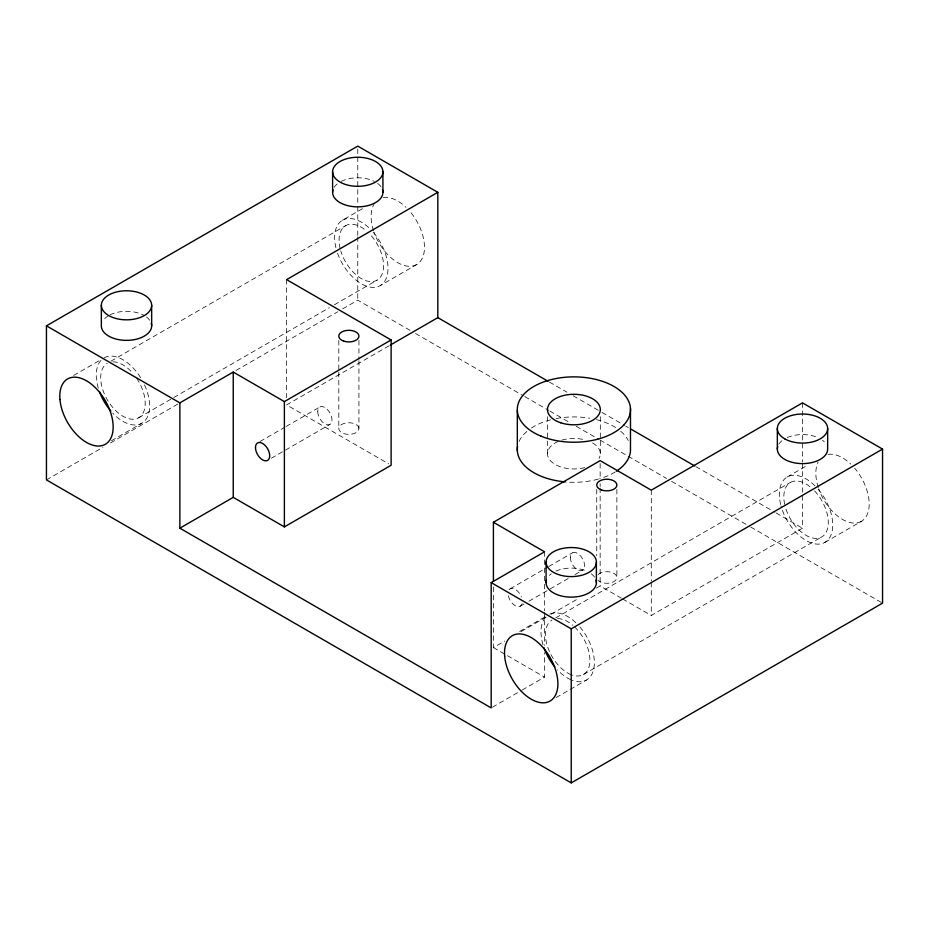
<?xml version="1.0" encoding="UTF-8"?>
<svg xmlns="http://www.w3.org/2000/svg" width="929" height="929" viewBox="0 0 929 929"><rect width="100%" height="100%" fill="white"/><g stroke="black" fill="none" stroke-linecap="round" stroke-linejoin="round"><path stroke-width="0.7" stroke-dasharray="4.64 3.48" d="M73.681 375.421L100.425 359.976M335.938 247.799A37.741 21.785 60 0 1 342.453 220.243L364.331 207.608M110.981 361.149L345.6 225.689M138.665 417.783L172.539 398.227M173.793 397.507L329.365 307.685M334.394 304.793L377.046 280.163M111.422 440.776L141.812 423.229M337.541 253.187A37.741 21.785 60 0 0 380.193 285.609L416.656 264.556A37.741 21.785 60 0 0 409.91 211.406M46.45 479.91L102.933 447.29M110.47 442.947L178.252 403.813M236.001 370.474L337.68 311.772M342.696 308.869L357.77 300.172L410.49 330.619M389.077 345.774L286.608 404.928L388.636 463.838M260.05 441.519L284.959 427.131M286.202 426.411L319.82 407.007M271.361 458.229L329.888 424.437M510.172 588.789L547.529 567.224M548.772 566.504L572.427 552.836M520.228 606.219L523.968 604.059M528.949 601.191L548.876 589.683M550.119 588.963L568.792 578.175M575.028 574.587L582.495 570.267M519.636 631.476L545.16 616.74M787.188 477.007L806.639 465.777M493.404 587.082L493.404 647.571L504.714 641.045M521.03 631.627L546.147 617.123M551.176 614.22L578.802 598.276M596.372 588.127L600.146 585.955L621.35 598.195M555.716 617.913L790.335 482.453M492.428 707.201L520.972 690.711M522.214 690.003L544.557 677.102L544.557 652.622M622.593 598.915L651.287 615.474L802.493 528.183L802.493 493.613M583.4 674.547L821.782 536.927M556.157 697.54L586.547 679.993M824.929 542.373L861.392 521.32A37.741 21.785 60 0 0 854.634 468.181M549.353 382.028L566.899 392.154M573.158 395.777L600.738 411.686M601.98 412.418L624.543 425.436M625.798 426.156L628.306 427.607M695.972 466.683L774.925 512.262M776.179 512.982L802.493 528.183M415.518 333.511L523.491 395.847M524.746 396.578L548.598 410.351M549.852 411.071L569.941 422.672M576.212 426.295L598.81 439.336M600.064 440.067L666.604 478.481M671.632 481.385L749.471 526.325M750.725 527.045L882.55 603.153M493.404 647.571L544.557 677.102M802.493 402.872L802.493 461.922M802.493 463.362L802.493 492.173M651.287 490.175L651.287 580.915M651.287 582.355L651.287 615.474M616.879 489.374L616.879 577.478M600.32 416.68L600.32 453.712M600.146 463.525L600.146 477.936M600.146 483.695L600.146 486.575M600.146 488.015L600.146 585.955M596.755 489.374L596.755 555.809M547.483 416.68L547.483 453.712M544.557 551.803L544.557 610.852M544.557 612.292L544.557 645.411M358.931 340.444L358.931 359.221M358.931 360.673L358.931 428.548A10.068 5.806 0 0 1 343.835 433.588A10.068 5.806 0 0 1 343.835 423.519A10.068 5.806 0 0 1 358.931 428.548M357.77 148.988L357.77 205.146M357.77 206.586L357.77 235.374M357.77 236.814L357.77 300.172M338.806 340.444L338.806 370.776M338.806 372.227L338.806 428.548M286.608 279.629L286.608 397.728M104.71 318.589A25.153 14.527 0 0 1 108.716 315.57M109.912 314.931A25.153 14.527 0 0 1 144.297 315.57M146.457 316.998A25.153 14.527 0 0 1 150.15 320.877M334.126 187.368A25.153 14.527 0 0 1 339.979 182.061M341.175 181.41A25.153 14.527 0 0 1 374.352 181.41M377.72 183.489A25.153 14.527 0 0 1 382.063 188.564M778.85 444.132A25.153 14.527 0 0 1 782.543 440.253M787.188 437.571A25.153 14.527 0 0 1 817.81 437.571M822.455 440.253A25.153 14.527 0 0 1 824.29 441.832M549.445 575.353A25.153 14.527 0 0 1 551.28 573.774M555.925 571.091A25.153 14.527 0 0 1 586.547 571.091M591.192 573.774A25.153 14.527 0 0 1 594.874 577.641M522.075 603.595A10.068 5.806 60 0 1 515.2 605.72A10.068 5.806 60 0 1 508.326 595.663M509.034 589.834A10.068 5.806 60 0 1 521.366 596.952M861.392 521.32A37.741 21.785 60 0 1 818.751 488.898M818.286 487.551A37.741 21.785 60 0 1 818.147 462.027M827.994 454.409A37.741 21.785 60 0 1 850.767 464.094M416.656 264.556A37.741 21.785 60 0 1 374.015 232.134M373.563 230.787A37.741 21.785 60 0 1 374.015 204.159M383.259 197.645A37.741 21.785 60 0 1 406.031 207.33M136.714 378.335A31.447 18.162 60 0 1 139.849 416.993A31.447 18.162 60 0 1 107.845 400.689A31.447 18.162 60 0 1 107.218 363.32M112.85 361.846A31.447 18.162 60 0 1 133.044 373.504M371.414 235.873A31.447 18.162 60 0 1 376.419 280.5A31.447 18.162 60 0 1 340.78 250.888M340.177 248.647A31.447 18.162 60 0 1 344.996 226.072A31.447 18.162 60 0 1 366.514 230.949M574.552 626.866A31.447 18.162 60 0 1 589.88 661.483A31.447 18.162 60 0 1 572.299 675.104M571.161 674.686A31.447 18.162 60 0 1 547.866 647.536A31.447 18.162 60 0 1 551.954 620.084M557.586 618.609A31.447 18.162 60 0 1 572.868 625.345M814.57 490.884A31.447 18.162 60 0 1 821.155 537.264A31.447 18.162 60 0 1 784.912 505.411M784.657 504.308A31.447 18.162 60 0 1 811.249 487.725M615.172 471.978A56.611 32.678 0 0 1 599.6 478.725M598.334 479.085A56.611 32.678 0 0 1 565.053 481.884M519.079 441.484A56.611 32.678 0 0 1 527.091 431.242M531.446 428.002A56.611 32.678 0 0 1 550.769 419.78M556.076 418.596A56.611 32.678 0 0 1 589.694 418.224M596.383 419.618A56.611 32.678 0 0 1 618.633 429.581M620.723 431.242A56.611 32.678 0 0 1 628.259 440.485M592.586 442.936A26.418 15.247 0 0 1 599.031 458.427M584.655 467.647A26.418 15.247 0 0 1 551.025 461.341A26.418 15.247 0 0 1 558.375 441.38M561.917 440.125A26.418 15.247 0 0 1 585.897 440.125M598.102 574.575A10.068 5.806 0 0 1 613.279 573.03A10.068 5.806 0 0 1 613.279 581.926A10.068 5.806 0 0 1 598.102 580.381M818.17 489.235A37.741 21.785 60 0 1 823.779 542.954A37.741 21.785 60 0 1 781.022 505.899M780.674 504.563A37.741 21.785 60 0 1 788.326 476.426A37.741 21.785 60 0 1 817.23 488.155M373.435 232.471A37.741 21.785 60 0 1 380.193 285.609M342.453 220.243A37.741 21.785 60 0 1 369.568 228.383M144.529 384.908A37.741 21.785 60 0 1 143.902 421.731A37.741 21.785 60 0 1 112.734 413.126M98.288 388.113A37.741 21.785 60 0 1 101.354 359.976M104.071 357.874A37.741 21.785 60 0 1 141.208 378.637M579.789 626.854A37.741 21.785 60 0 1 594.037 667.347A37.741 21.785 60 0 1 571.858 680.156M570.812 679.726A37.741 21.785 60 0 1 557.47 669.89M543.024 644.877A37.741 21.785 60 0 1 546.089 616.74M549.817 614.115A37.741 21.785 60 0 1 575.922 622.778M317.741 411.617A10.068 5.806 60 0 0 328.413 424.89A10.068 5.806 60 0 0 328.413 410.664A10.068 5.806 60 0 0 317.741 411.617M570.348 557.446A10.068 5.806 60 0 0 581.02 570.731A10.068 5.806 60 0 0 581.02 556.494A10.068 5.806 60 0 0 570.348 557.446"/><path stroke-width="1.39" d="M493.404 581.322L493.404 522.272L600.146 460.645L651.287 490.175L802.493 402.872L882.55 449.09L882.55 603.153L571.23 782.892L46.45 479.91L46.45 325.847L357.77 146.108L437.814 192.326L437.814 317.637L548.098 381.296M437.814 192.326L286.608 279.629L391.121 339.968L391.121 465.266L284.379 526.894L233.237 497.363L179.866 528.183L179.866 402.872L46.45 325.847M179.866 402.872L233.237 372.064L284.379 401.595L391.121 339.968M390.331 345.042L437.814 317.637M179.866 528.183L491.186 707.91L491.186 582.611L544.557 551.803L493.404 522.272M491.186 582.611L571.23 628.828L882.55 449.09M630.814 429.059L694.718 465.952M827.658 428.548L827.658 449.09A25.153 14.527 0 0 1 800.299 463.559A25.153 14.527 0 0 1 777.724 446.57M777.341 428.548L777.341 449.09M630.477 408.528L630.477 448.579A56.611 32.678 0 0 1 616.368 471.224M596.395 562.068A25.153 14.527 0 0 1 558.654 574.645A25.153 14.527 0 0 1 558.654 549.492A25.153 14.527 0 0 1 596.395 562.068L596.395 582.611M571.23 628.828L571.23 782.892M546.078 562.068L546.078 582.611M517.325 410.583L517.325 450.635M382.922 171.784A25.153 14.527 0 0 1 345.182 184.36A25.153 14.527 0 0 1 345.182 159.207A25.153 14.527 0 0 1 382.922 171.784L382.922 192.326M332.605 171.784L332.605 192.326M284.379 401.595L284.379 526.894M233.237 372.064L233.237 497.363M151.659 305.304A25.153 14.527 0 0 1 113.919 317.881A25.153 14.527 0 0 1 113.919 292.728A25.153 14.527 0 0 1 151.659 305.304L151.659 325.847M101.342 305.304L101.342 325.847A25.153 14.527 0 0 0 128.701 340.316A25.153 14.527 0 0 0 151.276 323.315M382.539 189.806A25.153 14.527 0 0 1 357.77 206.853A25.153 14.527 0 0 1 332.988 189.806M596.012 580.091A25.153 14.527 0 0 1 571.23 597.138A25.153 14.527 0 0 1 546.461 580.091M565.053 481.884A56.611 32.678 0 0 1 517.546 446.535M110.83 411.013A37.741 21.785 60 0 1 99.566 391.899M554.822 666.894A37.741 21.785 60 0 1 543.906 647.583M59.944 399.505A37.741 21.785 60 0 0 102.155 445.595A37.741 21.785 60 0 0 97.324 389.727A37.741 21.785 60 0 0 59.944 399.505M504.668 656.269A37.741 21.785 60 0 0 546.891 702.359A37.741 21.785 60 0 0 542.06 646.491A37.741 21.785 60 0 0 504.668 656.269M343.835 341.152A10.068 5.806 0 0 0 358.931 336.112A10.068 5.806 0 0 0 343.835 331.084A10.068 5.806 0 0 0 343.835 341.152M255.475 447.557A10.068 5.806 60 0 0 266.147 460.842A10.068 5.806 60 0 0 266.147 446.605A10.068 5.806 60 0 0 255.475 447.557M601.783 490.071A10.068 5.806 0 0 0 616.879 485.043A10.068 5.806 0 0 0 601.783 480.014A10.068 5.806 0 0 0 601.783 490.071M784.703 438.825A25.153 14.527 0 0 0 826.798 432.31A25.153 14.527 0 0 0 795.99 414.52A25.153 14.527 0 0 0 784.703 438.825M541.119 436.189A56.611 32.678 0 0 0 630.257 412.627A56.611 32.678 0 0 0 550.34 379.833A56.611 32.678 0 0 0 541.119 436.189M560.698 422.765A26.418 15.247 0 0 0 600.32 409.55A26.418 15.247 0 0 0 560.698 396.346A26.418 15.247 0 0 0 560.698 422.765"/></g></svg>
